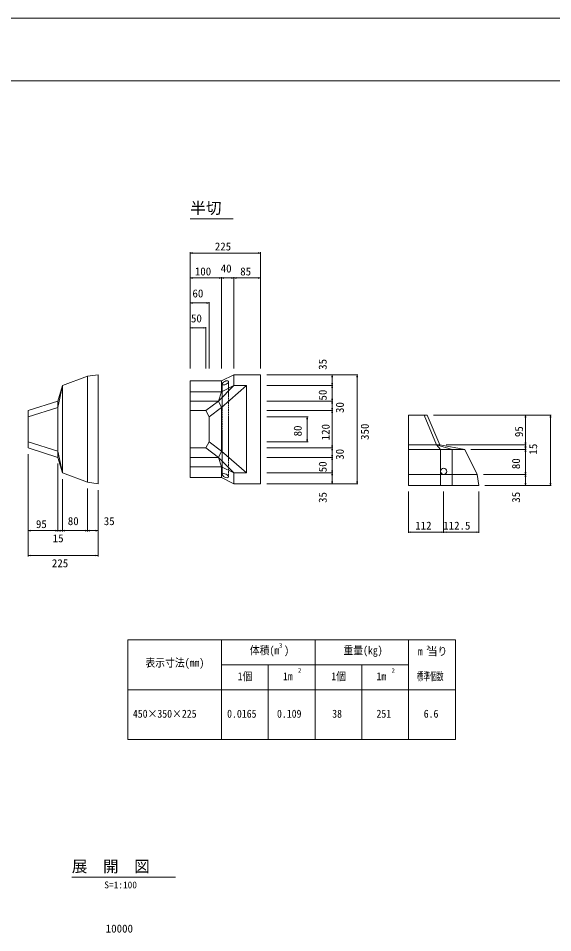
# Model space of a CAD drawing. Units: millimetres on the paper. Extents: x 0 to 841, y 0 to 594.
# Drawn here: x 488.7 to 660, y 300.8 to 594 of the extents above; entities that cross this region are included whole.
import ezdxf
from ezdxf.enums import TextEntityAlignment as Align

# ---------------------------------------------------------------- set-up
doc = ezdxf.new("R2010")
doc.units = ezdxf.units.MM
doc.linetypes.add('USER1', pattern=[0.375, 0.25, -0.125])
for name, color, linetype, lineweight in [('D-MTR-FRAM（材料表図枠）', 2, 'Continuous', 18), ('D-STR-DIM（寸法）', 7, 'Continuous', 18), ('D-STR-STR1（構造物）', 2, 'Continuous', 18), ('D-STR（構造物外形線）', 1, 'Continuous', 18), ('D-TTL(外枠）', 2, 'Continuous', 18), ('D-TTL-LINE（枠内）', 2, 'Continuous', 18), ('DEFPOINTS_2', 8, 'Continuous', 18)]:
    doc.layers.add(name, color=color, linetype=linetype, lineweight=lineweight)
doc.layers.add('D-MTR-TXT(文字列）', color=7, linetype='Continuous')
doc.layers.add('D-STR-TXT（文字）', color=7, linetype='Continuous')
doc.styles.add('ＭＳ ゴシック', font='')
doc.styles.get('ＭＳ ゴシック').set_extended_font_data('MS Gothic')

msp = doc.modelspace()

# ---------------------------------------------------------------- linework, layer by layer
at = {"layer": 'D-MTR-FRAM（材料表図枠）'}
for p, q in [((523.824, 394.735), (523.824, 362.735)), ((523.824, 394.735), (628.824, 394.735)), ((553.824, 394.735), (553.824, 362.735)), ((583.824, 394.735), (583.824, 362.735)), ((613.824, 394.735), (613.824, 362.735)), ((628.824, 394.735), (628.824, 362.735)), ((553.824, 386.735), (613.824, 386.735)), ((568.824, 386.735), (568.824, 362.735)), ((598.824, 386.735), (598.824, 362.735)), ((523.824, 378.735), (628.824, 378.735)), ((523.824, 362.735), (628.824, 362.735))]:
    msp.add_line(p, q, dxfattribs=at)
at = {"layer": 'D-STR-DIM（寸法）'}
for p, q in [((543.824, 481.735), (543.824, 518.985)), ((566.324, 481.735), (566.324, 518.985)), ((543.824, 518.735), (544.574, 518.86)), ((543.824, 518.735), (543.924, 518.735)), ((544.574, 518.61), (543.824, 518.735)), ((543.924, 518.735), (566.224, 518.735)), ((565.574, 518.86), (566.324, 518.735)), ((566.324, 518.735), (565.574, 518.61)), ((566.324, 518.735), (566.224, 518.735)), ((543.824, 481.735), (543.824, 510.985)), ((543.824, 510.735), (544.574, 510.86)), ((543.824, 510.735), (543.924, 510.735)), ((544.574, 510.61), (543.824, 510.735)), ((543.924, 510.735), (553.724, 510.735)), ((553.074, 510.86), (553.824, 510.735)), ((553.824, 510.735), (553.074, 510.61)), ((553.824, 510.735), (553.724, 510.735)), ((553.824, 481.735), (553.824, 510.985)), ((553.824, 481.735), (553.824, 510.985)), ((553.824, 510.735), (554.574, 510.86)), ((553.824, 510.735), (553.924, 510.735)), ((554.574, 510.61), (553.824, 510.735)), ((553.924, 510.735), (557.724, 510.735)), ((557.074, 510.86), (557.824, 510.735)), ((557.824, 510.735), (557.074, 510.61)), ((557.824, 510.735), (557.724, 510.735)), ((557.824, 481.735), (557.824, 510.985)), ((557.824, 481.735), (557.824, 510.985)), ((557.824, 510.735), (558.574, 510.86)), ((557.824, 510.735), (557.924, 510.735)), ((558.574, 510.61), (557.824, 510.735)), ((557.924, 510.735), (566.224, 510.735)), ((565.574, 510.86), (566.324, 510.735)), ((566.324, 510.735), (565.574, 510.61)), ((566.324, 510.735), (566.224, 510.735)), ((566.324, 481.735), (566.324, 510.985)), ((543.824, 481.735), (543.824, 502.985)), ((543.824, 502.735), (544.574, 502.86)), ((543.824, 502.735), (543.924, 502.735)), ((544.574, 502.61), (543.824, 502.735)), ((543.924, 502.735), (549.724, 502.735)), ((549.074, 502.86), (549.824, 502.735)), ((549.824, 502.735), (549.074, 502.61)), ((549.824, 502.735), (549.724, 502.735)), ((549.824, 481.735), (549.824, 502.985)), ((543.824, 481.735), (543.824, 494.985)), ((543.824, 494.735), (544.574, 494.86)), ((543.824, 494.735), (543.924, 494.735)), ((544.574, 494.61), (543.824, 494.735)), ((543.924, 494.735), (548.724, 494.735)), ((548.074, 494.86), (548.824, 494.735)), ((548.824, 494.735), (548.074, 494.61)), ((548.824, 494.735), (548.724, 494.735)), ((548.824, 481.735), (548.824, 494.985)), ((568.324, 479.735), (597.574, 479.735)), ((568.324, 479.735), (589.574, 479.735)), ((589.199, 478.985), (589.324, 479.735)), ((589.324, 479.735), (589.324, 479.635)), ((589.324, 479.735), (589.449, 478.985)), ((589.324, 479.635), (589.324, 476.335)), ((597.199, 478.985), (597.324, 479.735)), ((597.324, 479.735), (597.324, 479.635)), ((597.324, 479.735), (597.449, 478.985)), ((597.324, 479.635), (597.324, 444.835)), ((568.324, 476.235), (589.574, 476.235)), ((568.324, 476.235), (589.574, 476.235)), ((589.324, 476.235), (589.199, 476.985)), ((589.199, 475.485), (589.324, 476.235)), ((589.449, 476.985), (589.324, 476.235)), ((589.324, 476.235), (589.324, 476.335)), ((589.324, 476.235), (589.324, 476.135)), ((589.324, 476.235), (589.449, 475.485)), ((589.324, 476.135), (589.324, 471.335)), ((568.324, 471.235), (589.574, 471.235)), ((568.324, 471.235), (589.574, 471.235)), ((589.324, 471.235), (589.199, 471.985)), ((589.199, 470.485), (589.324, 471.235)), ((589.449, 471.985), (589.324, 471.235)), ((589.324, 471.235), (589.324, 471.335)), ((589.324, 471.235), (589.324, 471.135)), ((589.324, 471.235), (589.449, 470.485)), ((589.324, 471.135), (589.324, 468.335)), ((568.324, 468.235), (589.574, 468.235)), ((568.324, 468.235), (589.574, 468.235)), ((568.324, 466.235), (581.574, 466.235)), ((581.199, 465.485), (581.324, 466.235)), ((581.324, 466.235), (581.324, 466.135)), ((581.324, 466.235), (581.449, 465.485)), ((589.324, 468.235), (589.199, 468.985)), ((589.199, 467.485), (589.324, 468.235)), ((589.449, 468.985), (589.324, 468.235)), ((589.324, 468.235), (589.324, 468.335)), ((589.324, 468.235), (589.324, 468.135)), ((589.324, 468.235), (589.449, 467.485)), ((589.324, 468.135), (589.324, 456.335)), ((621.824, 466.735), (659.574, 466.735)), ((621.824, 466.735), (651.574, 466.735)), ((651.199, 465.985), (651.324, 466.735)), ((651.324, 466.735), (651.324, 466.635)), ((651.324, 466.735), (651.449, 465.985)), ((651.324, 466.635), (651.324, 457.335)), ((659.199, 465.985), (659.324, 466.735)), ((659.324, 466.735), (659.324, 466.635)), ((659.324, 466.735), (659.449, 465.985)), ((659.324, 466.635), (659.324, 444.335)), ((581.324, 466.135), (581.324, 458.335)), ((568.324, 458.235), (581.574, 458.235)), ((581.324, 458.235), (581.199, 458.985)), ((581.449, 458.985), (581.324, 458.235)), ((581.324, 458.235), (581.324, 458.335)), ((651.324, 457.235), (651.199, 457.985)), ((651.449, 457.985), (651.324, 457.235)), ((568.324, 456.235), (589.574, 456.235)), ((568.324, 456.235), (589.574, 456.235)), ((589.324, 456.235), (589.199, 456.985)), ((589.199, 455.485), (589.324, 456.235)), ((589.449, 456.985), (589.324, 456.235)), ((589.324, 456.235), (589.324, 456.335)), ((589.324, 456.235), (589.324, 456.135)), ((589.324, 456.235), (589.449, 455.485)), ((589.324, 453.335), (589.324, 456.135)), ((625.824, 457.235), (651.574, 457.235)), ((625.824, 457.235), (651.574, 457.235)), ((633.824, 455.735), (651.574, 455.735)), ((633.824, 455.735), (651.574, 455.735)), ((651.199, 456.485), (651.324, 457.235)), ((651.324, 455.735), (651.199, 456.485)), ((651.199, 454.985), (651.324, 455.735)), ((651.324, 457.235), (651.324, 457.335)), ((651.324, 457.235), (651.324, 457.135)), ((651.324, 457.235), (651.449, 456.485)), ((651.324, 457.135), (651.324, 455.835)), ((651.449, 456.485), (651.324, 455.735)), ((651.324, 455.735), (651.324, 455.835)), ((651.324, 455.735), (651.324, 455.635)), ((651.324, 455.735), (651.449, 454.985)), ((651.324, 455.635), (651.324, 447.835)), ((491.824, 454.235), (491.824, 421.485)), ((491.824, 454.235), (491.824, 429.485)), ((568.324, 453.235), (589.574, 453.235)), ((568.324, 453.235), (589.574, 453.235)), ((589.324, 453.235), (589.199, 453.985)), ((589.199, 452.485), (589.324, 453.235)), ((589.449, 453.985), (589.324, 453.235)), ((589.324, 453.235), (589.324, 453.335)), ((589.324, 453.235), (589.324, 453.135)), ((589.324, 453.235), (589.449, 452.485)), ((589.324, 448.335), (589.324, 453.135)), ((501.324, 451.235), (501.324, 429.485)), ((501.324, 451.235), (501.324, 429.485)), ((589.324, 448.235), (589.199, 448.985)), ((589.449, 448.985), (589.324, 448.235)), ((502.824, 446.235), (502.824, 429.485)), ((502.824, 446.235), (502.824, 429.485)), ((568.324, 448.235), (589.574, 448.235)), ((568.324, 448.235), (589.574, 448.235)), ((589.199, 447.485), (589.324, 448.235)), ((589.324, 448.235), (589.324, 448.335)), ((589.324, 448.235), (589.324, 448.135)), ((589.324, 448.235), (589.449, 447.485)), ((589.324, 444.835), (589.324, 448.135)), ((637.824, 447.735), (651.574, 447.735)), ((637.824, 447.735), (651.574, 447.735)), ((651.324, 447.735), (651.199, 448.485)), ((651.199, 446.985), (651.324, 447.735)), ((651.449, 448.485), (651.324, 447.735)), ((651.324, 447.735), (651.324, 447.835)), ((651.324, 447.735), (651.324, 447.635)), ((651.324, 447.735), (651.449, 446.985)), ((651.324, 447.635), (651.324, 444.335)), ((510.824, 443.235), (510.824, 429.485)), ((510.824, 443.235), (510.824, 429.485)), ((514.324, 442.735), (514.324, 421.485)), ((514.324, 442.735), (514.324, 429.485)), ((568.324, 444.735), (597.574, 444.735)), ((568.324, 444.735), (589.574, 444.735)), ((589.324, 444.735), (589.199, 445.485)), ((589.449, 445.485), (589.324, 444.735)), ((589.324, 444.735), (589.324, 444.835)), ((597.324, 444.735), (597.199, 445.485)), ((597.449, 445.485), (597.324, 444.735)), ((597.324, 444.735), (597.324, 444.835)), ((638.324, 444.235), (659.574, 444.235)), ((638.324, 444.235), (651.574, 444.235)), ((651.324, 444.235), (651.199, 444.985)), ((651.449, 444.985), (651.324, 444.235)), ((651.324, 444.235), (651.324, 444.335)), ((659.324, 444.235), (659.199, 444.985)), ((659.449, 444.985), (659.324, 444.235)), ((659.324, 444.235), (659.324, 444.335)), ((613.824, 442.269), (613.824, 428.985)), ((625.074, 442.235), (625.074, 428.985)), ((625.074, 442.235), (625.074, 428.985)), ((636.324, 442.235), (636.324, 428.985)), ((491.824, 429.735), (492.574, 429.86)), ((491.824, 429.735), (491.924, 429.735)), ((492.574, 429.61), (491.824, 429.735)), ((491.924, 429.735), (501.224, 429.735)), ((500.574, 429.86), (501.324, 429.735)), ((501.324, 429.735), (500.574, 429.61)), ((501.324, 429.735), (501.224, 429.735)), ((501.324, 429.735), (502.074, 429.86)), ((501.324, 429.735), (501.424, 429.735)), ((502.074, 429.61), (501.324, 429.735)), ((501.424, 429.735), (502.724, 429.735)), ((502.074, 429.86), (502.824, 429.735)), ((502.824, 429.735), (502.074, 429.61)), ((502.824, 429.735), (502.724, 429.735)), ((502.824, 429.735), (503.574, 429.86)), ((502.824, 429.735), (502.924, 429.735)), ((503.574, 429.61), (502.824, 429.735)), ((502.924, 429.735), (510.724, 429.735)), ((510.074, 429.86), (510.824, 429.735)), ((510.824, 429.735), (510.074, 429.61)), ((510.824, 429.735), (510.724, 429.735)), ((510.824, 429.735), (511.574, 429.86)), ((510.824, 429.735), (510.924, 429.735)), ((511.574, 429.61), (510.824, 429.735)), ((510.924, 429.735), (514.224, 429.735)), ((513.574, 429.86), (514.324, 429.735)), ((514.324, 429.735), (513.574, 429.61)), ((514.324, 429.735), (514.224, 429.735)), ((613.824, 429.235), (614.574, 429.36)), ((613.824, 429.235), (613.924, 429.235)), ((614.574, 429.11), (613.824, 429.235)), ((613.924, 429.235), (624.974, 429.235)), ((624.324, 429.36), (625.074, 429.235)), ((625.074, 429.235), (624.324, 429.11)), ((625.074, 429.235), (624.974, 429.235)), ((625.074, 429.235), (625.824, 429.36)), ((625.074, 429.235), (625.174, 429.235)), ((625.824, 429.11), (625.074, 429.235)), ((625.174, 429.235), (636.224, 429.235)), ((635.574, 429.36), (636.324, 429.235)), ((636.324, 429.235), (635.574, 429.11)), ((636.324, 429.235), (636.224, 429.235)), ((491.824, 421.735), (492.574, 421.86)), ((491.824, 421.735), (491.924, 421.735)), ((492.574, 421.61), (491.824, 421.735)), ((491.924, 421.735), (514.224, 421.735)), ((513.574, 421.86), (514.324, 421.735)), ((514.324, 421.735), (513.574, 421.61)), ((514.324, 421.735), (514.224, 421.735))]:
    msp.add_line(p, q, dxfattribs=at)
at = {"layer": 'D-STR-STR1（構造物）', "linetype": 'USER1'}
for p, q in [((554.074, 447.86), (554.074, 476.61)), ((556.074, 447.098), (556.074, 477.372))]:
    msp.add_line(p, q, dxfattribs=at)
at = {"layer": 'D-STR-STR1（構造物）'}
msp.add_circle((625.074, 448.735), 1, dxfattribs=at)
for centre, major_axis in [((555.074, 477.11), (-1, -0.5)), ((555.074, 447.36), (-1, 0.5))]:
    msp.add_ellipse(centre, major_axis=major_axis, ratio=0.447216, dxfattribs=at)
at = {"layer": 'D-STR（構造物外形線）'}
for p, q in [((502.824, 476.235), (510.824, 479.235)), ((510.824, 479.235), (514.324, 479.735)), ((510.824, 445.235), (510.824, 479.235)), ((514.324, 444.735), (514.324, 479.735)), ((553.824, 477.735), (557.824, 479.735)), ((557.824, 479.735), (566.324, 479.735)), ((557.824, 476.235), (557.824, 479.735)), ((566.324, 444.735), (566.324, 479.735)), ((501.324, 469.235), (502.824, 476.235)), ((501.324, 471.235), (502.824, 476.235)), ((502.824, 448.235), (502.824, 476.235)), ((543.824, 477.735), (553.824, 477.735)), ((543.824, 477.735), (543.824, 446.735)), ((552.824, 471.235), (557.824, 476.235)), ((553.824, 474.235), (553.824, 477.735)), ((553.824, 469.235), (561.824, 476.235)), ((553.824, 474.235), (557.824, 476.235)), ((557.824, 476.235), (561.824, 476.235)), ((561.824, 448.235), (561.824, 476.235)), ((543.824, 474.235), (553.824, 474.235)), ((552.824, 471.235), (553.824, 474.235)), ((491.824, 468.235), (501.324, 471.235)), ((491.824, 466.235), (501.324, 469.235)), ((501.324, 453.235), (501.324, 471.235)), ((543.824, 471.235), (552.824, 471.235)), ((548.824, 468.235), (552.824, 471.235)), ((549.824, 466.235), (553.824, 469.235)), ((552.824, 471.235), (553.824, 469.235)), ((553.824, 455.235), (553.824, 469.235)), ((491.824, 456.235), (491.824, 468.235)), ((543.824, 468.235), (548.824, 468.235)), ((548.824, 468.235), (549.824, 466.235)), ((549.824, 458.235), (549.824, 466.235)), ((613.824, 466.735), (613.824, 444.235)), ((613.824, 466.735), (619.824, 466.735)), ((618.824, 466.735), (622.824, 457.235)), ((619.824, 466.735), (623.824, 457.235)), ((491.824, 458.235), (501.324, 455.235)), ((548.824, 456.235), (549.824, 458.235)), ((549.824, 458.235), (553.824, 455.235)), ((491.824, 456.235), (501.324, 453.235)), ((501.324, 455.235), (502.824, 448.235)), ((543.824, 456.235), (548.824, 456.235)), ((548.824, 456.235), (552.824, 453.235)), ((552.824, 453.235), (553.824, 455.235)), ((553.824, 455.235), (561.824, 448.235)), ((613.824, 457.235), (623.824, 457.235)), ((613.824, 455.735), (631.824, 455.735)), ((622.824, 457.235), (627.824, 455.735)), ((624.074, 455.735), (622.824, 457.235)), ((623.824, 457.235), (631.824, 455.735)), ((624.074, 444.235), (624.074, 455.735)), ((627.824, 444.235), (627.824, 455.735)), ((631.824, 455.735), (635.824, 447.735)), ((501.324, 453.235), (502.824, 448.235)), ((543.824, 453.235), (552.824, 453.235)), ((552.824, 453.235), (557.824, 448.235)), ((552.824, 453.235), (553.824, 450.235)), ((543.824, 450.235), (553.824, 450.235)), ((553.824, 450.235), (557.824, 448.235)), ((553.824, 450.235), (553.824, 446.735)), ((502.824, 448.235), (510.824, 445.235)), ((543.824, 446.735), (553.824, 446.735)), ((553.824, 446.735), (557.824, 444.735)), ((557.824, 444.735), (557.824, 448.235)), ((557.824, 448.235), (561.824, 448.235)), ((613.824, 447.735), (635.824, 447.735)), ((635.824, 447.735), (636.324, 444.235)), ((510.824, 445.235), (514.324, 444.735)), ((557.824, 444.735), (566.324, 444.735)), ((613.824, 444.235), (636.324, 444.235))]:
    msp.add_line(p, q, dxfattribs=at)
at = {"layer": 'D-TTL(外枠）'}
msp.add_line((25, 574), (820, 574), dxfattribs=at)
at = {"layer": 'D-TTL-LINE（枠内）'}
for p, q in [((543.824, 529.735), (557.599, 529.735)), ((505.822, 318.651), (539.103, 318.651))]:
    msp.add_line(p, q, dxfattribs=at)
at = {"layer": 'DEFPOINTS_2'}
msp.add_line((0, 594), (841, 594), dxfattribs=at)

# ---------------------------------------------------------------- texts
at = {"layer": 'D-MTR-TXT(文字列）', "style": 'ＭＳ ゴシック'}
for s, height, width, p in [('体積(m )', 2.566, 0.9, (562.924, 389.318)), ('3', 1.466, 0.9, (572.253, 391.735)), ('重量(kg)', 2.566, 0.9, (592.924, 389.318)), ('2', 1.466, 0.9, (619.528, 390.985)), ('m 当り', 2.566, 0.9, (616.799, 388.985)), ('表示寸法(mm)', 2.566, 0.9, (529.424, 385.318)), ('1個', 2.566, 0.9, (559.024, 380.985)), ('1m', 2.566, 0.9, (573.524, 380.985)), ('2', 1.466, 0.9, (578.353, 383.735)), ('1個', 2.566, 0.9, (589.024, 380.985)), ('1m', 2.566, 0.9, (603.524, 380.985)), ('2', 1.466, 0.9, (608.353, 383.735)), ('標準個数', 2.566, 0.6, (616.424, 380.985)), ('450×350×225', 2.566, 0.9, (525.412, 368.985)), ('0.0165', 2.566, 0.9, (555.624, 368.985)), ('0.109', 2.566, 0.9, (571.624, 368.985)), ('38', 2.566, 0.9, (589.324, 368.985)), ('251', 2.566, 0.9, (603.524, 368.985)), ('6.6', 2.566, 0.9, (618.674, 368.985))]:
    msp.add_text(s, height=height, dxfattribs=dict(at, width=width)).set_placement(p, align=Align.BOTTOM_LEFT)
at = {"layer": 'D-STR-DIM（寸法）', "style": 'ＭＳ ゴシック'}
for s, p in [('225', (551.69, 518.785)), ('100', (545.28, 510.785)), ('40', (553.568, 511.735)), ('85', (559.836, 510.785)), ('60', (544.514, 503.735)), ('50', (544.041, 495.735)), ('80', (504.541, 430.735)), ('35', (516.073, 430.735)), ('95', (494.318, 429.785)), ('112', (615.94, 429.285)), ('112.5', (624.925, 429.285)), ('15', (499.711, 425.235)), ('225', (499.44, 417.235)), ('10000', (516.712, 300.1))]:
    msp.add_text(s, height=2.566, dxfattribs=at).set_placement(p, align=Align.BOTTOM_LEFT)
for s, p in [('35', (588.324, 481.292)), ('50', (588.324, 471.452)), ('30', (593.824, 467.452)), ('80', (580.324, 459.952)), ('120', (589.274, 458.691)), ('350', (601.824, 458.815)), ('95', (651.274, 459.729)), ('15', (655.824, 454.122)), ('30', (593.824, 452.452)), ('50', (588.324, 448.452)), ('80', (650.324, 449.452)), ('35', (588.324, 438.617)), ('35', (650.324, 438.688))]:
    msp.add_text(s, height=2.566, rotation=90, dxfattribs=at).set_placement(p, align=Align.BOTTOM_LEFT)
at = {"layer": 'D-STR-TXT（文字）', "style": 'ＭＳ ゴシック'}
for s, height, p in [('半切', 3.666, (543.824, 530.235)), ('展\u3000開\u3000図', 3.666, (505.822, 319.151)), ('S=1:100', 2.199, (516.249, 314.392))]:
    msp.add_text(s, height=height, dxfattribs=at).set_placement(p, align=Align.BOTTOM_LEFT)

doc.saveas('drawing.dxf')
